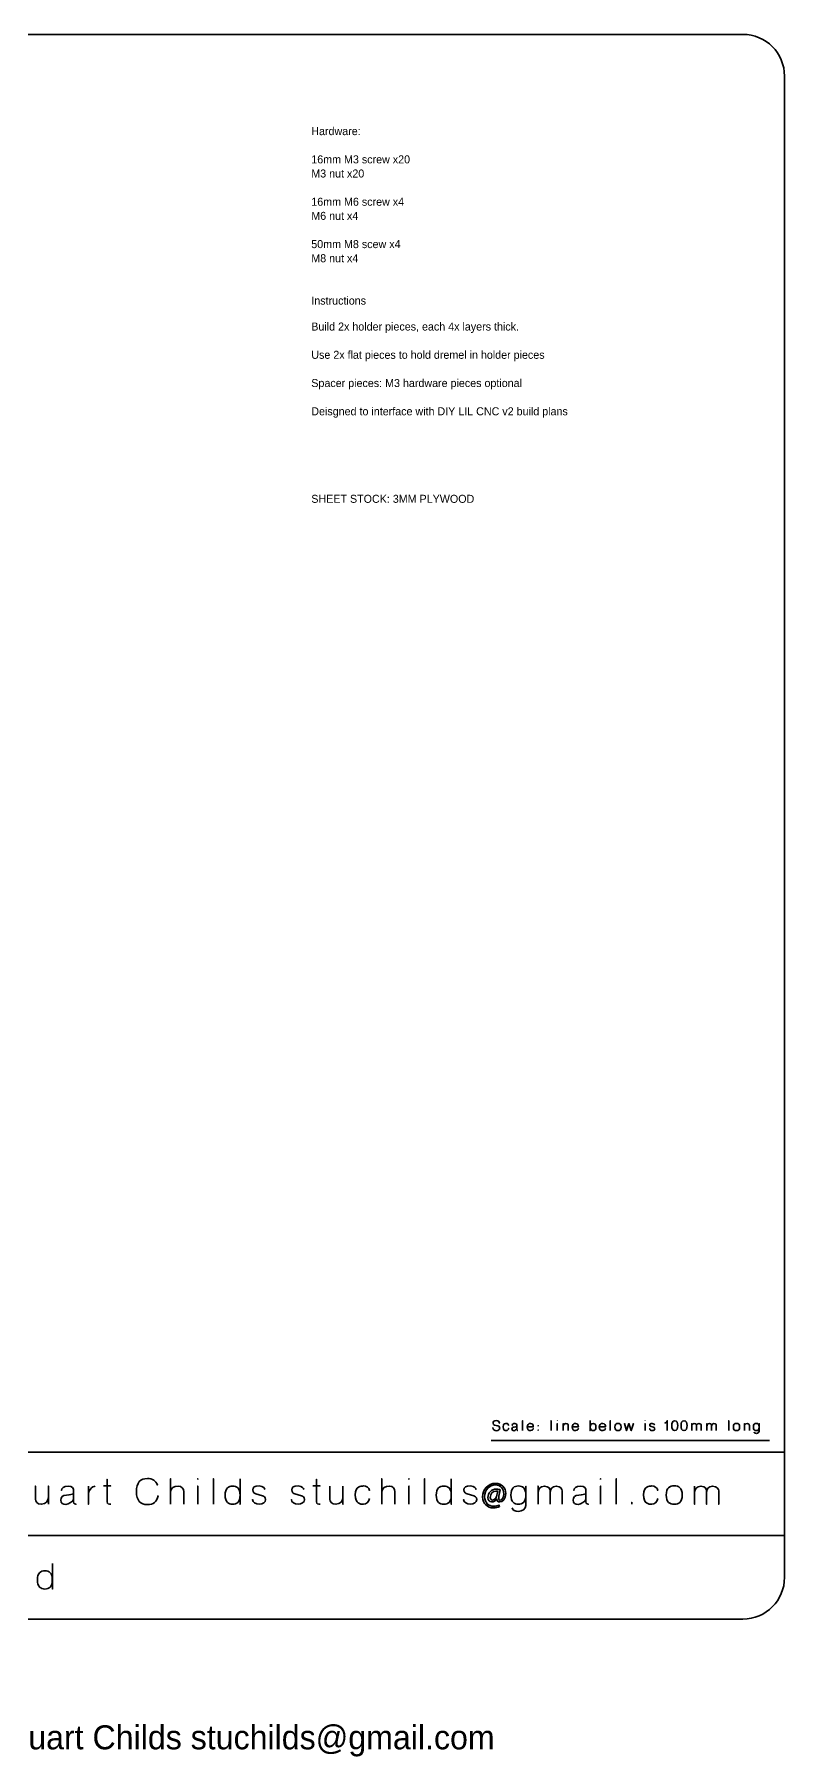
# Model space of a CAD drawing. Header units: inches. Extents: x 15 to 785, y -665 to -15.
# Drawn here: x 515 to 785, y -634 to -15 of the extents above; entities that cross this region are included whole.
import ezdxf

# ---------------------------------------------------------------- set-up
doc = ezdxf.new("R2010")
doc.units = ezdxf.units.IN
doc.header["$MEASUREMENT"] = 0
doc.layers.add('Layer 1', color=7, linetype='Continuous')

# ---------------------------------------------------------------- blocks, each defined once
blk = doc.blocks.new('block 2')
at = {"layer": 'Layer 1', "color": 179, "lineweight": 35, "true_color": 0x231f20}
blk.add_lwpolyline([(785, -555), (15, -555), (15, -525), (785, -525), (785, -555)], dxfattribs=at)
blk.add_open_spline([(785, -570), (785, -578.28), (778.28, -585), (770, -585), (770, -585), (30, -585), (30, -585), (21.72, -585), (15, -578.28), (15, -570), (15, -570), (15, -30), (15, -30), (15, -21.72), (21.72, -15), (30, -15), (30, -15), (770, -15), (770, -15), (778.28, -15), (785, -21.72), (785, -30), (785, -30), (785, -570), (785, -570)], degree=3, knots=[0, 0, 0, 0, 1, 1, 1, 2, 2, 2, 3, 3, 3, 4, 4, 4, 5, 5, 5, 6, 6, 6, 7, 7, 7, 8, 8, 8, 8], dxfattribs=at)
blk = doc.blocks.new('block 3')
at = {"layer": 'Layer 1', "color": 30, "lineweight": 35, "true_color": 0xf58726}
for points, knots in [([(680.11, -516.13), (680.11, -516.92), (680.71, -517.24), (681.42, -517.24), (682.13, -517.24), (682.58, -516.79), (682.6, -516.35), (682.61, -515.92), (682.39, -515.57), (681.95, -515.48), (681.95, -515.48), (680.74, -515.21), (680.74, -515.21), (680.4, -515.14), (680.2, -514.94), (680.2, -514.48), (680.2, -514.01), (680.59, -513.61), (681.3, -513.61), (682.01, -513.61), (682.53, -513.95), (682.51, -514.54), (682.53, -513.95), (682.01, -513.61), (681.3, -513.61), (680.59, -513.61), (680.2, -514.01), (680.2, -514.48), (680.2, -514.94), (680.39, -515.14), (680.74, -515.21), (680.74, -515.21), (681.95, -515.48), (681.95, -515.48), (682.4, -515.57), (682.61, -515.92), (682.6, -516.35), (682.58, -516.79), (682.13, -517.24), (681.42, -517.24), (680.71, -517.24), (680.11, -516.92), (680.11, -516.13)], [0, 0, 0, 0, 1, 1, 1, 2, 2, 2, 3, 3, 3, 4, 4, 4, 5, 5, 5, 6, 6, 6, 7, 7, 7, 8, 8, 8, 9, 9, 9, 10, 10, 10, 11, 11, 11, 12, 12, 12, 13, 13, 13, 14, 14, 14, 14]), ([(690.82, -517.21), (690.82, -517.21), (690.82, -513.65), (690.82, -513.65), (690.82, -513.65), (690.82, -517.21), (690.82, -517.21)], [0, 0, 0, 0, 1, 1, 1, 2, 2, 2, 2]), ([(701.08, -517.21), (701.08, -517.21), (701.08, -513.65), (701.08, -513.65), (701.08, -513.65), (701.08, -517.21), (701.08, -517.21)], [0, 0, 0, 0, 1, 1, 1, 2, 2, 2, 2]), ([(703.26, -513.73), (703.26, -513.73), (703.26, -513.64), (703.26, -513.64), (703.26, -513.64), (703.26, -513.73), (703.26, -513.73)], [0, 0, 0, 0, 1, 1, 1, 2, 2, 2, 2]), ([(715.12, -513.63), (715.12, -513.63), (715.12, -517.21), (715.12, -517.21), (715.12, -517.21), (715.12, -513.63), (715.12, -513.63)], [0, 0, 0, 0, 1, 1, 1, 2, 2, 2, 2]), ([(722.37, -517.21), (722.37, -517.21), (722.37, -513.65), (722.37, -513.65), (722.37, -513.65), (722.37, -517.21), (722.37, -517.21)], [0, 0, 0, 0, 1, 1, 1, 2, 2, 2, 2]), ([(734.88, -513.73), (734.88, -513.73), (734.88, -513.64), (734.88, -513.64), (734.88, -513.64), (734.88, -513.73), (734.88, -513.73)], [0, 0, 0, 0, 1, 1, 1, 2, 2, 2, 2]), ([(742.81, -517.21), (742.81, -517.21), (742.81, -513.65), (742.81, -513.65), (742.81, -514.26), (742.22, -514.4), (741.97, -514.42), (742.22, -514.4), (742.81, -514.26), (742.81, -513.65), (742.81, -513.65), (742.81, -517.21), (742.81, -517.21)], [0, 0, 0, 0, 1, 1, 1, 2, 2, 2, 3, 3, 3, 4, 4, 4, 4]), ([(744.47, -515.43), (744.47, -514.45), (744.68, -513.65), (745.55, -513.65), (746.42, -513.65), (746.62, -514.45), (746.62, -515.43), (746.62, -516.42), (746.42, -517.21), (745.55, -517.21), (744.68, -517.21), (744.47, -516.42), (744.47, -515.43)], [0, 0, 0, 0, 1, 1, 1, 2, 2, 2, 3, 3, 3, 4, 4, 4, 4]), ([(744.47, -515.43), (744.47, -514.45), (744.68, -513.65), (745.55, -513.65), (746.42, -513.65), (746.62, -514.45), (746.62, -515.43), (746.62, -516.42), (746.42, -517.21), (745.55, -517.21), (744.68, -517.21), (744.47, -516.42), (744.47, -515.43)], [0, 0, 0, 0, 1, 1, 1, 2, 2, 2, 3, 3, 3, 4, 4, 4, 4]), ([(747.79, -515.43), (747.79, -514.45), (748, -513.65), (748.87, -513.65), (749.74, -513.65), (749.95, -514.45), (749.95, -515.43), (749.95, -516.42), (749.74, -517.21), (748.87, -517.21), (748, -517.21), (747.79, -516.42), (747.79, -515.43)], [0, 0, 0, 0, 1, 1, 1, 2, 2, 2, 3, 3, 3, 4, 4, 4, 4]), ([(747.79, -515.43), (747.79, -514.45), (748, -513.65), (748.87, -513.65), (749.74, -513.65), (749.95, -514.45), (749.95, -515.43), (749.95, -516.42), (749.74, -517.21), (748.87, -517.21), (748, -517.21), (747.79, -516.42), (747.79, -515.43)], [0, 0, 0, 0, 1, 1, 1, 2, 2, 2, 3, 3, 3, 4, 4, 4, 4]), ([(764.97, -517.21), (764.97, -517.21), (764.97, -513.65), (764.97, -513.65), (764.97, -513.65), (764.97, -517.21), (764.97, -517.21)], [0, 0, 0, 0, 1, 1, 1, 2, 2, 2, 2]), ([(684.93, -517.21), (684.51, -517.21), (683.8, -517.14), (683.8, -515.9), (683.8, -514.67), (684.6, -514.65), (684.95, -514.65), (685.3, -514.65), (685.76, -514.92), (685.79, -515.27), (685.76, -514.92), (685.3, -514.65), (684.95, -514.65), (684.6, -514.65), (683.8, -514.67), (683.8, -515.9), (683.8, -517.14), (684.51, -517.21), (684.93, -517.21), (685.35, -517.21), (685.79, -516.82), (685.81, -516.41), (685.79, -516.82), (685.35, -517.21), (684.93, -517.21)], [0, 0, 0, 0, 1, 1, 1, 2, 2, 2, 3, 3, 3, 4, 4, 4, 5, 5, 5, 6, 6, 6, 7, 7, 7, 8, 8, 8, 8]), ([(688.77, -516.56), (688.62, -516.78), (688.11, -517.26), (687.7, -517.24), (687.29, -517.23), (686.97, -517.1), (686.97, -516.64), (686.97, -516.18), (687.24, -515.99), (687.77, -515.94), (688.29, -515.89), (688.52, -515.81), (688.77, -515.74), (688.52, -515.81), (688.29, -515.89), (687.77, -515.94), (687.24, -515.99), (686.97, -516.18), (686.97, -516.64), (686.97, -517.1), (687.29, -517.23), (687.7, -517.24), (688.11, -517.26), (688.62, -516.78), (688.77, -516.56)], [0, 0, 0, 0, 1, 1, 1, 2, 2, 2, 3, 3, 3, 4, 4, 4, 5, 5, 5, 6, 6, 6, 7, 7, 7, 8, 8, 8, 8]), ([(689.12, -517.21), (689.12, -517.21), (688.77, -517.19), (688.77, -516.89), (688.77, -516.89), (688.77, -515.26), (688.77, -515.26), (688.77, -515.06), (688.66, -514.66), (687.99, -514.66), (687.33, -514.66), (687.08, -514.96), (687.08, -515.27), (687.08, -514.96), (687.33, -514.66), (687.99, -514.66), (688.66, -514.66), (688.77, -515.06), (688.77, -515.26), (688.77, -515.26), (688.77, -516.89), (688.77, -516.89), (688.77, -517.19), (689.12, -517.21), (689.12, -517.21)], [0, 0, 0, 0, 1, 1, 1, 2, 2, 2, 3, 3, 3, 4, 4, 4, 5, 5, 5, 6, 6, 6, 7, 7, 7, 8, 8, 8, 8]), ([(692.47, -515.86), (692.47, -515.86), (694.68, -515.86), (694.68, -515.86), (694.68, -515.31), (694.46, -514.61), (693.67, -514.61), (692.89, -514.61), (692.46, -515.14), (692.46, -515.96), (692.46, -516.78), (693.02, -517.21), (693.67, -517.19), (694.34, -517.17), (694.62, -516.66), (694.66, -516.47), (694.62, -516.66), (694.34, -517.17), (693.67, -517.19), (693.02, -517.21), (692.46, -516.78), (692.46, -515.96), (692.46, -515.14), (692.89, -514.61), (693.67, -514.61), (694.46, -514.61), (694.68, -515.31), (694.68, -515.86), (694.68, -515.86), (692.47, -515.86), (692.47, -515.86)], [0, 0, 0, 0, 1, 1, 1, 2, 2, 2, 3, 3, 3, 4, 4, 4, 5, 5, 5, 6, 6, 6, 7, 7, 7, 8, 8, 8, 9, 9, 9, 10, 10, 10, 10]), ([(696.43, -515.65), (696.43, -515.65), (696.43, -515.38), (696.43, -515.38), (696.43, -515.38), (696.43, -515.65), (696.43, -515.65)], [0, 0, 0, 0, 1, 1, 1, 2, 2, 2, 2]), ([(696.43, -517.21), (696.43, -517.21), (696.43, -516.94), (696.43, -516.94), (696.43, -516.94), (696.43, -517.21), (696.43, -517.21)], [0, 0, 0, 0, 1, 1, 1, 2, 2, 2, 2]), ([(703.26, -517.21), (703.26, -517.21), (703.26, -514.67), (703.26, -514.67), (703.26, -514.67), (703.26, -517.22), (703.26, -517.21)], [0, 0, 0, 0, 1, 1, 1, 2, 2, 2, 2]), ([(707.26, -517.21), (707.26, -517.21), (707.26, -515.56), (707.26, -515.33), (707.26, -515.11), (707.03, -514.68), (706.4, -514.68), (705.77, -514.67), (705.44, -515.16), (705.44, -515.62), (705.44, -515.16), (705.77, -514.67), (706.4, -514.68), (707.03, -514.68), (707.26, -515.11), (707.26, -515.33), (707.26, -515.56), (707.26, -517.21), (707.26, -517.21)], [0, 0, 0, 0, 1, 1, 1, 2, 2, 2, 3, 3, 3, 4, 4, 4, 5, 5, 5, 6, 6, 6, 6]), ([(705.44, -517.21), (705.44, -517.21), (705.44, -514.68), (705.44, -514.68), (705.44, -514.68), (705.44, -517.21), (705.44, -517.21)], [0, 0, 0, 0, 1, 1, 1, 2, 2, 2, 2]), ([(708.69, -515.86), (708.69, -515.86), (710.9, -515.86), (710.9, -515.86), (710.9, -515.31), (710.68, -514.61), (709.89, -514.61), (709.11, -514.61), (708.68, -515.14), (708.68, -515.96), (708.68, -516.78), (709.24, -517.21), (709.89, -517.19), (710.56, -517.17), (710.84, -516.66), (710.88, -516.47), (710.84, -516.66), (710.56, -517.17), (709.89, -517.19), (709.24, -517.21), (708.68, -516.78), (708.68, -515.96), (708.68, -515.14), (709.11, -514.61), (709.89, -514.61), (710.68, -514.61), (710.9, -515.31), (710.9, -515.86), (710.9, -515.86), (708.69, -515.86), (708.69, -515.86)], [0, 0, 0, 0, 1, 1, 1, 2, 2, 2, 3, 3, 3, 4, 4, 4, 5, 5, 5, 6, 6, 6, 7, 7, 7, 8, 8, 8, 9, 9, 9, 10, 10, 10, 10]), ([(716.17, -514.66), (716.74, -514.66), (717.21, -514.94), (717.21, -515.94), (717.21, -516.92), (716.74, -517.21), (716.17, -517.21), (715.59, -517.21), (715.12, -516.92), (715.12, -515.94), (715.12, -514.94), (715.59, -514.66), (716.17, -514.66)], [0, 0, 0, 0, 1, 1, 1, 2, 2, 2, 3, 3, 3, 4, 4, 4, 4]), ([(716.17, -514.66), (716.74, -514.66), (717.21, -514.94), (717.21, -515.94), (717.21, -516.92), (716.74, -517.21), (716.17, -517.21), (715.59, -517.21), (715.12, -516.92), (715.12, -515.94), (715.12, -514.94), (715.59, -514.66), (716.17, -514.66)], [0, 0, 0, 0, 1, 1, 1, 2, 2, 2, 3, 3, 3, 4, 4, 4, 4]), ([(720.62, -515.86), (720.62, -515.31), (720.4, -514.61), (719.62, -514.61), (718.84, -514.61), (718.41, -515.14), (718.41, -515.96), (718.41, -516.78), (718.96, -517.21), (719.62, -517.19), (720.28, -517.17), (720.57, -516.66), (720.6, -516.47), (720.57, -516.66), (720.28, -517.17), (719.62, -517.19), (718.96, -517.21), (718.41, -516.78), (718.41, -515.96), (718.41, -515.14), (718.84, -514.61), (719.62, -514.61), (720.4, -514.61), (720.62, -515.31), (720.62, -515.86), (720.62, -515.86), (718.41, -515.86), (718.41, -515.86), (718.41, -515.86), (720.62, -515.86), (720.62, -515.86)], [0, 0, 0, 0, 1, 1, 1, 2, 2, 2, 3, 3, 3, 4, 4, 4, 5, 5, 5, 6, 6, 6, 7, 7, 7, 8, 8, 8, 9, 9, 9, 10, 10, 10, 10]), ([(724.02, -515.92), (724.02, -514.92), (724.53, -514.63), (725.14, -514.63), (725.76, -514.63), (726.26, -514.92), (726.26, -515.92), (726.26, -516.92), (725.76, -517.21), (725.14, -517.21), (724.53, -517.21), (724.02, -516.92), (724.02, -515.92)], [0, 0, 0, 0, 1, 1, 1, 2, 2, 2, 3, 3, 3, 4, 4, 4, 4]), ([(724.02, -515.92), (724.02, -514.92), (724.53, -514.63), (725.14, -514.63), (725.76, -514.63), (726.26, -514.92), (726.26, -515.92), (726.26, -516.92), (725.76, -517.21), (725.14, -517.21), (724.53, -517.21), (724.02, -516.92), (724.02, -515.92)], [0, 0, 0, 0, 1, 1, 1, 2, 2, 2, 3, 3, 3, 4, 4, 4, 4]), ([(728.17, -517.21), (728.17, -517.21), (729.04, -514.68), (729.04, -514.68), (729.04, -514.68), (729.92, -517.21), (729.92, -517.21), (729.92, -517.21), (730.65, -514.68), (730.65, -514.68), (730.65, -514.68), (729.92, -517.21), (729.92, -517.21), (729.92, -517.21), (729.04, -514.68), (729.04, -514.68), (729.04, -514.68), (728.17, -517.21), (728.17, -517.21), (728.17, -517.21), (727.44, -514.68), (727.44, -514.68), (727.44, -514.68), (728.17, -517.21), (728.17, -517.21)], [0, 0, 0, 0, 1, 1, 1, 2, 2, 2, 3, 3, 3, 4, 4, 4, 5, 5, 5, 6, 6, 6, 7, 7, 7, 8, 8, 8, 8]), ([(734.88, -517.21), (734.88, -517.21), (734.88, -514.67), (734.88, -514.67), (734.88, -514.67), (734.88, -517.22), (734.88, -517.21)], [0, 0, 0, 0, 1, 1, 1, 2, 2, 2, 2]), ([(737.47, -514.64), (736.84, -514.62), (736.56, -514.82), (736.56, -515.2), (736.56, -515.59), (736.88, -515.7), (737, -515.74), (737, -515.74), (737.93, -516.02), (737.93, -516.02), (738.05, -516.04), (738.35, -516.18), (738.35, -516.54), (738.35, -516.91), (737.96, -517.21), (737.47, -517.21), (736.97, -517.21), (736.52, -516.95), (736.52, -516.56), (736.52, -516.95), (736.97, -517.21), (737.47, -517.21), (737.96, -517.21), (738.35, -516.91), (738.35, -516.54), (738.35, -516.18), (738.05, -516.04), (737.93, -516.02), (737.93, -516.02), (737, -515.74), (737, -515.74), (736.88, -515.7), (736.56, -515.59), (736.56, -515.2), (736.56, -514.82), (736.84, -514.62), (737.47, -514.64), (738.09, -514.66), (738.25, -515.01), (738.24, -515.13), (738.25, -515.01), (738.09, -514.66), (737.47, -514.64)], [0, 0, 0, 0, 1, 1, 1, 2, 2, 2, 3, 3, 3, 4, 4, 4, 5, 5, 5, 6, 6, 6, 7, 7, 7, 8, 8, 8, 9, 9, 9, 10, 10, 10, 11, 11, 11, 12, 12, 12, 13, 13, 13, 14, 14, 14, 14]), ([(753.34, -517.21), (753.34, -517.21), (753.34, -515.56), (753.34, -515.33), (753.34, -515.11), (753.19, -514.68), (752.56, -514.68), (751.93, -514.67), (751.65, -515.16), (751.65, -515.62), (751.65, -515.16), (751.93, -514.67), (752.56, -514.68), (753.19, -514.68), (753.34, -515.11), (753.34, -515.33), (753.34, -515.56), (753.34, -517.21), (753.34, -517.21)], [0, 0, 0, 0, 1, 1, 1, 2, 2, 2, 3, 3, 3, 4, 4, 4, 5, 5, 5, 6, 6, 6, 6]), ([(751.65, -517.21), (751.65, -517.21), (751.65, -514.68), (751.65, -514.68), (751.65, -514.68), (751.65, -517.21), (751.65, -517.21)], [0, 0, 0, 0, 1, 1, 1, 2, 2, 2, 2]), ([(755.04, -517.21), (755.04, -517.21), (755.04, -515.56), (755.04, -515.33), (755.04, -515.11), (754.82, -514.68), (754.19, -514.68), (753.56, -514.67), (753.34, -515.16), (753.34, -515.62), (753.34, -515.16), (753.56, -514.67), (754.19, -514.68), (754.82, -514.68), (755.04, -515.11), (755.04, -515.33), (755.04, -515.56), (755.04, -517.21), (755.04, -517.21)], [0, 0, 0, 0, 1, 1, 1, 2, 2, 2, 3, 3, 3, 4, 4, 4, 5, 5, 5, 6, 6, 6, 6]), ([(758.76, -517.21), (758.76, -517.21), (758.76, -515.56), (758.76, -515.33), (758.76, -515.11), (758.61, -514.68), (757.98, -514.68), (757.36, -514.67), (757.07, -515.16), (757.07, -515.62), (757.07, -515.16), (757.36, -514.67), (757.98, -514.68), (758.61, -514.68), (758.76, -515.11), (758.76, -515.33), (758.76, -515.56), (758.76, -517.21), (758.76, -517.21)], [0, 0, 0, 0, 1, 1, 1, 2, 2, 2, 3, 3, 3, 4, 4, 4, 5, 5, 5, 6, 6, 6, 6]), ([(757.07, -517.21), (757.07, -517.21), (757.07, -514.68), (757.07, -514.68), (757.07, -514.68), (757.07, -517.21), (757.07, -517.21)], [0, 0, 0, 0, 1, 1, 1, 2, 2, 2, 2]), ([(760.46, -517.21), (760.46, -517.21), (760.46, -515.56), (760.46, -515.33), (760.46, -515.11), (760.24, -514.68), (759.61, -514.68), (758.99, -514.67), (758.76, -515.16), (758.76, -515.62), (758.76, -515.16), (758.99, -514.67), (759.61, -514.68), (760.24, -514.68), (760.46, -515.11), (760.46, -515.33), (760.46, -515.56), (760.46, -517.21), (760.46, -517.21)], [0, 0, 0, 0, 1, 1, 1, 2, 2, 2, 3, 3, 3, 4, 4, 4, 5, 5, 5, 6, 6, 6, 6]), ([(766.61, -515.92), (766.61, -514.92), (767.12, -514.63), (767.73, -514.63), (768.35, -514.63), (768.85, -514.92), (768.85, -515.92), (768.85, -516.92), (768.35, -517.21), (767.73, -517.21), (767.12, -517.21), (766.61, -516.92), (766.61, -515.92)], [0, 0, 0, 0, 1, 1, 1, 2, 2, 2, 3, 3, 3, 4, 4, 4, 4]), ([(766.61, -515.92), (766.61, -514.92), (767.12, -514.63), (767.73, -514.63), (768.35, -514.63), (768.85, -514.92), (768.85, -515.92), (768.85, -516.92), (768.35, -517.21), (767.73, -517.21), (767.12, -517.21), (766.61, -516.92), (766.61, -515.92)], [0, 0, 0, 0, 1, 1, 1, 2, 2, 2, 3, 3, 3, 4, 4, 4, 4]), ([(772.38, -517.21), (772.38, -517.21), (772.38, -515.56), (772.38, -515.33), (772.38, -515.11), (772.15, -514.68), (771.52, -514.68), (770.89, -514.67), (770.56, -515.16), (770.56, -515.62), (770.56, -515.16), (770.89, -514.67), (771.52, -514.68), (772.15, -514.68), (772.38, -515.11), (772.38, -515.33), (772.38, -515.56), (772.38, -517.21), (772.38, -517.21)], [0, 0, 0, 0, 1, 1, 1, 2, 2, 2, 3, 3, 3, 4, 4, 4, 5, 5, 5, 6, 6, 6, 6]), ([(770.56, -517.21), (770.56, -517.21), (770.56, -514.68), (770.56, -514.68), (770.56, -514.68), (770.56, -517.21), (770.56, -517.21)], [0, 0, 0, 0, 1, 1, 1, 2, 2, 2, 2]), ([(774.85, -514.65), (775.42, -514.65), (775.9, -514.94), (775.9, -515.93), (775.9, -516.91), (775.42, -517.2), (774.85, -517.2), (774.28, -517.2), (773.81, -516.91), (773.81, -515.93), (773.81, -514.94), (774.28, -514.65), (774.85, -514.65)], [0, 0, 0, 0, 1, 1, 1, 2, 2, 2, 3, 3, 3, 4, 4, 4, 4]), ([(774.85, -514.65), (775.42, -514.65), (775.9, -514.94), (775.9, -515.93), (775.9, -516.91), (775.42, -517.2), (774.85, -517.2), (774.28, -517.2), (773.81, -516.91), (773.81, -515.93), (773.81, -514.94), (774.28, -514.65), (774.85, -514.65)], [0, 0, 0, 0, 1, 1, 1, 2, 2, 2, 3, 3, 3, 4, 4, 4, 4]), ([(773.95, -517.73), (774.01, -518.02), (774.37, -518.19), (774.86, -518.21), (775.37, -518.22), (775.9, -517.85), (775.9, -517.39), (775.9, -516.93), (775.9, -514.69), (775.9, -514.69), (775.9, -514.69), (775.9, -516.93), (775.9, -517.39), (775.9, -517.85), (775.37, -518.22), (774.86, -518.21), (774.37, -518.19), (774.01, -518.02), (773.95, -517.73)], [0, 0, 0, 0, 1, 1, 1, 2, 2, 2, 3, 3, 3, 4, 4, 4, 5, 5, 5, 6, 6, 6, 6])]:
    blk.add_open_spline(points, degree=3, knots=knots, dxfattribs=at)
blk = doc.blocks.new('block 51')
at = {"layer": 'Layer 1', "color": 30, "lineweight": 35, "true_color": 0xf58726}
for points, knots in [([(515.66, -542), (515.66, -542.59), (516.24, -543.68), (517.85, -543.69), (519.48, -543.71), (520.34, -542.45), (520.34, -541.28), (520.34, -542.45), (519.48, -543.71), (517.85, -543.69), (516.24, -543.68), (515.66, -542.59), (515.66, -542), (515.66, -541.42), (515.66, -537.17), (515.66, -537.17), (515.66, -537.17), (515.66, -541.42), (515.66, -542)], [0, 0, 0, 0, 1, 1, 1, 2, 2, 2, 3, 3, 3, 4, 4, 4, 5, 5, 5, 6, 6, 6, 6]), ([(520.34, -543.69), (520.34, -543.69), (520.34, -537.17), (520.34, -537.17), (520.34, -537.17), (520.34, -543.69), (520.34, -543.69)], [0, 0, 0, 0, 1, 1, 1, 2, 2, 2, 2]), ([(529.4, -542.88), (529.4, -542.88), (529.4, -538.7), (529.4, -538.7), (529.4, -538.17), (529.13, -537.15), (527.42, -537.15), (525.7, -537.15), (525.07, -537.93), (525.07, -538.73), (525.07, -537.93), (525.7, -537.15), (527.42, -537.15), (529.13, -537.15), (529.4, -538.17), (529.4, -538.7), (529.4, -538.7), (529.4, -542.88), (529.4, -542.88), (529.4, -543.64), (530.3, -543.71), (530.3, -543.71), (530.3, -543.71), (529.4, -543.64), (529.4, -542.88)], [0, 0, 0, 0, 1, 1, 1, 2, 2, 2, 3, 3, 3, 4, 4, 4, 5, 5, 5, 6, 6, 6, 7, 7, 7, 8, 8, 8, 8]), ([(537.21, -537.19), (536.03, -537.18), (534.68, -538.92), (534.72, -540.38), (534.68, -538.92), (536.03, -537.18), (537.21, -537.19)], [0, 0, 0, 0, 1, 1, 1, 2, 2, 2, 2]), ([(534.72, -537.19), (534.72, -537.19), (534.72, -543.71), (534.72, -543.71), (534.72, -543.71), (534.72, -537.19), (534.72, -537.19)], [0, 0, 0, 0, 1, 1, 1, 2, 2, 2, 2]), ([(540.13, -537.13), (540.13, -537.13), (542.78, -537.13), (542.78, -537.13), (542.78, -537.13), (540.13, -537.13), (540.13, -537.13)], [0, 0, 0, 0, 1, 1, 1, 2, 2, 2, 2]), ([(542.76, -543.64), (542.14, -543.68), (541.46, -543.71), (541.46, -542.85), (541.46, -541.99), (541.46, -534.73), (541.46, -534.73), (541.46, -534.73), (541.46, -541.99), (541.46, -542.85), (541.46, -543.71), (542.14, -543.68), (542.76, -543.64)], [0, 0, 0, 0, 1, 1, 1, 2, 2, 2, 3, 3, 3, 4, 4, 4, 4]), ([(555.95, -543.81), (553.43, -543.81), (551.99, -542.37), (551.99, -539.12), (551.99, -535.88), (553.43, -534.44), (555.95, -534.44), (557.76, -534.44), (559, -535.18), (559.56, -536.81), (559, -535.18), (557.76, -534.44), (555.95, -534.44), (553.43, -534.44), (551.99, -535.88), (551.99, -539.12), (551.99, -542.37), (553.43, -543.81), (555.95, -543.81), (558.04, -543.81), (559.36, -542.82), (559.76, -540.63), (559.36, -542.82), (558.04, -543.81), (555.95, -543.81)], [0, 0, 0, 0, 1, 1, 1, 2, 2, 2, 3, 3, 3, 4, 4, 4, 5, 5, 5, 6, 6, 6, 7, 7, 7, 8, 8, 8, 8]), ([(564.26, -543.71), (564.26, -543.71), (564.26, -534.55), (564.26, -534.55), (564.26, -534.55), (564.26, -543.71), (564.26, -543.71)], [0, 0, 0, 0, 1, 1, 1, 2, 2, 2, 2]), ([(569.01, -543.71), (569.01, -543.71), (569.01, -540.4), (569.01, -539.25), (569.01, -538.09), (568.31, -537.22), (566.95, -537.19), (565.57, -537.17), (564.26, -538), (564.26, -539.11), (564.26, -538), (565.57, -537.17), (566.95, -537.19), (568.31, -537.22), (569.01, -538.09), (569.01, -539.25), (569.01, -540.4), (569.01, -543.71), (569.01, -543.71)], [0, 0, 0, 0, 1, 1, 1, 2, 2, 2, 3, 3, 3, 4, 4, 4, 5, 5, 5, 6, 6, 6, 6]), ([(574.06, -534.77), (574.06, -534.77), (574.06, -534.54), (574.06, -534.54), (574.06, -534.54), (574.06, -534.77), (574.06, -534.77)], [0, 0, 0, 0, 1, 1, 1, 2, 2, 2, 2]), ([(574.06, -543.69), (574.06, -543.69), (574.06, -537.18), (574.06, -537.18), (574.06, -537.18), (574.06, -543.72), (574.06, -543.69)], [0, 0, 0, 0, 1, 1, 1, 2, 2, 2, 2]), ([(579.66, -543.71), (579.66, -543.71), (579.66, -534.55), (579.66, -534.55), (579.66, -534.55), (579.66, -543.71), (579.66, -543.71)], [0, 0, 0, 0, 1, 1, 1, 2, 2, 2, 2]), ([(586.57, -537.15), (588.05, -537.15), (589.26, -537.89), (589.26, -540.43), (589.26, -542.97), (588.05, -543.71), (586.57, -543.71), (585.1, -543.71), (583.89, -542.97), (583.89, -540.43), (583.89, -537.89), (585.1, -537.15), (586.57, -537.15)], [0, 0, 0, 0, 1, 1, 1, 2, 2, 2, 3, 3, 3, 4, 4, 4, 4]), ([(586.57, -537.15), (588.05, -537.15), (589.26, -537.89), (589.26, -540.43), (589.26, -542.97), (588.05, -543.71), (586.57, -543.71), (585.1, -543.71), (583.89, -542.97), (583.89, -540.43), (583.89, -537.89), (585.1, -537.15), (586.57, -537.15)], [0, 0, 0, 0, 1, 1, 1, 2, 2, 2, 3, 3, 3, 4, 4, 4, 4]), ([(589.28, -534.52), (589.28, -534.52), (589.28, -543.71), (589.28, -543.71), (589.28, -543.71), (589.28, -534.52), (589.28, -534.52)], [0, 0, 0, 0, 1, 1, 1, 2, 2, 2, 2]), ([(598.13, -538.36), (598.16, -538.04), (597.74, -537.15), (596.14, -537.09), (594.54, -537.05), (593.8, -537.56), (593.8, -538.54), (593.8, -539.53), (594.63, -539.83), (594.93, -539.92), (594.93, -539.92), (597.33, -540.63), (597.33, -540.63), (597.65, -540.71), (598.41, -541.05), (598.41, -541.99), (598.41, -542.93), (597.41, -543.71), (596.14, -543.71), (594.87, -543.71), (593.71, -543.03), (593.71, -542.04), (593.71, -543.03), (594.87, -543.71), (596.14, -543.71), (597.41, -543.71), (598.41, -542.93), (598.41, -541.99), (598.41, -541.05), (597.65, -540.71), (597.33, -540.63), (597.33, -540.63), (594.93, -539.92), (594.93, -539.92), (594.63, -539.83), (593.8, -539.53), (593.8, -538.54), (593.8, -537.56), (594.54, -537.05), (596.14, -537.09), (597.74, -537.15), (598.16, -538.04), (598.13, -538.36)], [0, 0, 0, 0, 1, 1, 1, 2, 2, 2, 3, 3, 3, 4, 4, 4, 5, 5, 5, 6, 6, 6, 7, 7, 7, 8, 8, 8, 9, 9, 9, 10, 10, 10, 11, 11, 11, 12, 12, 12, 13, 13, 13, 14, 14, 14, 14]), ([(612.14, -538.36), (612.16, -538.04), (611.74, -537.15), (610.15, -537.09), (608.55, -537.05), (607.81, -537.56), (607.81, -538.54), (607.81, -539.53), (608.63, -539.83), (608.94, -539.92), (608.94, -539.92), (611.34, -540.63), (611.34, -540.63), (611.66, -540.71), (612.42, -541.05), (612.42, -541.99), (612.42, -542.93), (611.41, -543.71), (610.15, -543.71), (608.88, -543.71), (607.72, -543.03), (607.72, -542.04), (607.72, -543.03), (608.88, -543.71), (610.15, -543.71), (611.41, -543.71), (612.42, -542.93), (612.42, -541.99), (612.42, -541.05), (611.66, -540.71), (611.34, -540.63), (611.34, -540.63), (608.94, -539.92), (608.94, -539.92), (608.63, -539.83), (607.81, -539.53), (607.81, -538.54), (607.81, -537.56), (608.55, -537.05), (610.15, -537.09), (611.74, -537.15), (612.16, -538.04), (612.14, -538.36)], [0, 0, 0, 0, 1, 1, 1, 2, 2, 2, 3, 3, 3, 4, 4, 4, 5, 5, 5, 6, 6, 6, 7, 7, 7, 8, 8, 8, 9, 9, 9, 10, 10, 10, 11, 11, 11, 12, 12, 12, 13, 13, 13, 14, 14, 14, 14]), ([(615.38, -537.13), (615.38, -537.13), (618.03, -537.13), (618.03, -537.13), (618.03, -537.13), (615.38, -537.13), (615.38, -537.13)], [0, 0, 0, 0, 1, 1, 1, 2, 2, 2, 2]), ([(618.01, -543.64), (617.38, -543.68), (616.71, -543.71), (616.71, -542.85), (616.71, -541.99), (616.71, -534.73), (616.71, -534.73), (616.71, -534.73), (616.71, -541.99), (616.71, -542.85), (616.71, -543.71), (617.38, -543.68), (618.01, -543.64)], [0, 0, 0, 0, 1, 1, 1, 2, 2, 2, 3, 3, 3, 4, 4, 4, 4]), ([(621.54, -537.17), (621.54, -537.17), (621.54, -541.42), (621.54, -542), (621.54, -542.59), (622.12, -543.68), (623.73, -543.69), (625.36, -543.71), (626.22, -542.45), (626.22, -541.28), (626.22, -542.45), (625.36, -543.71), (623.73, -543.69), (622.12, -543.68), (621.54, -542.59), (621.54, -542), (621.54, -541.42), (621.54, -537.17), (621.54, -537.17)], [0, 0, 0, 0, 1, 1, 1, 2, 2, 2, 3, 3, 3, 4, 4, 4, 5, 5, 5, 6, 6, 6, 6]), ([(626.22, -537.17), (626.22, -537.17), (626.22, -543.69), (626.22, -543.69), (626.22, -543.69), (626.22, -537.17), (626.22, -537.17)], [0, 0, 0, 0, 1, 1, 1, 2, 2, 2, 2]), ([(635.82, -541.64), (635.79, -542.7), (634.64, -543.71), (633.56, -543.71), (632.5, -543.71), (630.66, -543.53), (630.66, -540.34), (630.66, -537.17), (632.71, -537.13), (633.61, -537.13), (634.52, -537.13), (635.71, -537.83), (635.79, -538.71), (635.71, -537.83), (634.52, -537.13), (633.61, -537.13), (632.71, -537.13), (630.66, -537.17), (630.66, -540.34), (630.66, -543.53), (632.5, -543.71), (633.56, -543.71), (634.64, -543.71), (635.79, -542.7), (635.82, -541.64)], [0, 0, 0, 0, 1, 1, 1, 2, 2, 2, 3, 3, 3, 4, 4, 4, 5, 5, 5, 6, 6, 6, 7, 7, 7, 8, 8, 8, 8]), ([(640.18, -543.71), (640.18, -543.71), (640.18, -534.55), (640.18, -534.55), (640.18, -534.55), (640.18, -543.71), (640.18, -543.71)], [0, 0, 0, 0, 1, 1, 1, 2, 2, 2, 2]), ([(644.93, -543.71), (644.93, -543.71), (644.93, -540.4), (644.93, -539.25), (644.93, -538.09), (644.23, -537.22), (642.87, -537.19), (641.49, -537.17), (640.18, -538), (640.18, -539.11), (640.18, -538), (641.49, -537.17), (642.87, -537.19), (644.23, -537.22), (644.93, -538.09), (644.93, -539.25), (644.93, -540.4), (644.93, -543.71), (644.93, -543.71)], [0, 0, 0, 0, 1, 1, 1, 2, 2, 2, 3, 3, 3, 4, 4, 4, 5, 5, 5, 6, 6, 6, 6]), ([(649.98, -534.77), (649.98, -534.77), (649.98, -534.54), (649.98, -534.54), (649.98, -534.54), (649.98, -534.77), (649.98, -534.77)], [0, 0, 0, 0, 1, 1, 1, 2, 2, 2, 2]), ([(649.98, -543.69), (649.98, -543.69), (649.98, -537.18), (649.98, -537.18), (649.98, -537.18), (649.98, -543.72), (649.98, -543.69)], [0, 0, 0, 0, 1, 1, 1, 2, 2, 2, 2]), ([(655.59, -543.71), (655.59, -543.71), (655.59, -534.55), (655.59, -534.55), (655.59, -534.55), (655.59, -543.71), (655.59, -543.71)], [0, 0, 0, 0, 1, 1, 1, 2, 2, 2, 2]), ([(662.49, -537.15), (663.97, -537.15), (665.19, -537.89), (665.19, -540.43), (665.19, -542.97), (663.97, -543.71), (662.49, -543.71), (661.02, -543.71), (659.81, -542.97), (659.81, -540.43), (659.81, -537.89), (661.02, -537.15), (662.49, -537.15)], [0, 0, 0, 0, 1, 1, 1, 2, 2, 2, 3, 3, 3, 4, 4, 4, 4]), ([(662.49, -537.15), (663.97, -537.15), (665.19, -537.89), (665.19, -540.43), (665.19, -542.97), (663.97, -543.71), (662.49, -543.71), (661.02, -543.71), (659.81, -542.97), (659.81, -540.43), (659.81, -537.89), (661.02, -537.15), (662.49, -537.15)], [0, 0, 0, 0, 1, 1, 1, 2, 2, 2, 3, 3, 3, 4, 4, 4, 4]), ([(665.2, -534.52), (665.2, -534.52), (665.2, -543.71), (665.2, -543.71), (665.2, -543.71), (665.2, -534.52), (665.2, -534.52)], [0, 0, 0, 0, 1, 1, 1, 2, 2, 2, 2]), ([(672.06, -537.09), (670.46, -537.05), (669.72, -537.56), (669.72, -538.54), (669.72, -539.53), (670.55, -539.83), (670.85, -539.92), (670.85, -539.92), (673.25, -540.63), (673.25, -540.63), (673.57, -540.71), (674.33, -541.05), (674.33, -541.99), (674.33, -542.93), (673.33, -543.71), (672.06, -543.71), (670.79, -543.71), (669.63, -543.03), (669.63, -542.04), (669.63, -543.03), (670.79, -543.71), (672.06, -543.71), (673.33, -543.71), (674.33, -542.93), (674.33, -541.99), (674.33, -541.05), (673.57, -540.71), (673.25, -540.63), (673.25, -540.63), (670.85, -539.92), (670.85, -539.92), (670.55, -539.83), (669.72, -539.53), (669.72, -538.54), (669.72, -537.56), (670.46, -537.05), (672.06, -537.09), (673.66, -537.15), (674.08, -538.04), (674.05, -538.36), (674.08, -538.04), (673.66, -537.15), (672.06, -537.09)], [0, 0, 0, 0, 1, 1, 1, 2, 2, 2, 3, 3, 3, 4, 4, 4, 5, 5, 5, 6, 6, 6, 7, 7, 7, 8, 8, 8, 9, 9, 9, 10, 10, 10, 11, 11, 11, 12, 12, 12, 13, 13, 13, 14, 14, 14, 14]), ([(682.57, -544.53), (681.87, -544.9), (681.16, -545.04), (680.31, -545.04), (678.23, -545.04), (676.46, -543.51), (676.46, -541.06), (676.46, -538.45), (678.28, -536.18), (681.1, -536.18), (683.31, -536.18), (684.78, -537.74), (684.78, -539.86), (684.78, -541.76), (683.72, -542.88), (682.53, -542.88), (682.03, -542.88), (681.56, -542.55), (681.58, -541.76), (681.58, -541.76), (681.54, -541.76), (681.54, -541.76), (681.1, -542.51), (680.52, -542.88), (679.75, -542.88), (679.02, -542.88), (678.38, -542.28), (678.38, -541.28), (678.38, -539.71), (679.63, -538.27), (681.39, -538.27), (681.92, -538.27), (682.42, -538.38), (682.75, -538.54), (682.75, -538.54), (682.32, -540.84), (682.32, -540.84), (682.13, -541.8), (682.28, -542.24), (682.7, -542.26), (683.35, -542.28), (684.07, -541.41), (684.07, -539.95), (684.07, -538.09), (682.97, -536.76), (681, -536.76), (678.93, -536.76), (677.19, -538.41), (677.19, -540.99), (677.19, -543.11), (678.57, -544.43), (680.45, -544.43), (681.18, -544.43), (681.85, -544.28), (682.37, -543.98), (682.37, -543.98), (682.57, -544.53), (682.57, -544.53)], [0, 0, 0, 0, 1, 1, 1, 2, 2, 2, 3, 3, 3, 4, 4, 4, 5, 5, 5, 6, 6, 6, 7, 7, 7, 8, 8, 8, 9, 9, 9, 10, 10, 10, 11, 11, 11, 12, 12, 12, 13, 13, 13, 14, 14, 14, 15, 15, 15, 16, 16, 16, 17, 17, 17, 18, 18, 18, 19, 19, 19, 19]), ([(689.33, -537.13), (690.8, -537.13), (692.02, -537.86), (692.02, -540.4), (692.02, -542.94), (690.8, -543.68), (689.33, -543.68), (687.86, -543.68), (686.65, -542.94), (686.65, -540.4), (686.65, -537.86), (687.86, -537.13), (689.33, -537.13)], [0, 0, 0, 0, 1, 1, 1, 2, 2, 2, 3, 3, 3, 4, 4, 4, 4]), ([(689.33, -537.13), (690.8, -537.13), (692.02, -537.86), (692.02, -540.4), (692.02, -542.94), (690.8, -543.68), (689.33, -543.68), (687.86, -543.68), (686.65, -542.94), (686.65, -540.4), (686.65, -537.86), (687.86, -537.13), (689.33, -537.13)], [0, 0, 0, 0, 1, 1, 1, 2, 2, 2, 3, 3, 3, 4, 4, 4, 4]), ([(687.03, -545.03), (687.17, -545.79), (688.1, -546.22), (689.37, -546.27), (690.66, -546.31), (692.02, -545.36), (692.02, -544.18), (692.02, -542.98), (692.02, -537.23), (692.02, -537.23), (692.02, -537.23), (692.02, -542.98), (692.02, -544.18), (692.02, -545.36), (690.66, -546.31), (689.37, -546.27), (688.1, -546.22), (687.17, -545.79), (687.03, -545.03)], [0, 0, 0, 0, 1, 1, 1, 2, 2, 2, 3, 3, 3, 4, 4, 4, 5, 5, 5, 6, 6, 6, 6]), ([(700.72, -543.71), (700.72, -543.71), (700.72, -539.46), (700.72, -538.88), (700.72, -538.3), (700.34, -537.2), (698.73, -537.19), (697.11, -537.18), (696.39, -538.44), (696.39, -539.6), (696.39, -538.44), (697.11, -537.18), (698.73, -537.19), (700.34, -537.2), (700.72, -538.3), (700.72, -538.88), (700.72, -539.46), (700.72, -543.71), (700.72, -543.71)], [0, 0, 0, 0, 1, 1, 1, 2, 2, 2, 3, 3, 3, 4, 4, 4, 5, 5, 5, 6, 6, 6, 6]), ([(696.39, -543.71), (696.39, -543.71), (696.39, -537.19), (696.39, -537.19), (696.39, -537.19), (696.39, -543.71), (696.39, -543.71)], [0, 0, 0, 0, 1, 1, 1, 2, 2, 2, 2]), ([(705.09, -543.71), (705.09, -543.71), (705.09, -539.46), (705.09, -538.88), (705.09, -538.3), (704.53, -537.2), (702.92, -537.19), (701.3, -537.18), (700.72, -538.44), (700.72, -539.6), (700.72, -538.44), (701.3, -537.18), (702.92, -537.19), (704.53, -537.2), (705.09, -538.3), (705.09, -538.88), (705.09, -539.46), (705.09, -543.71), (705.09, -543.71)], [0, 0, 0, 0, 1, 1, 1, 2, 2, 2, 3, 3, 3, 4, 4, 4, 5, 5, 5, 6, 6, 6, 6]), ([(713.59, -542.88), (713.59, -542.88), (713.59, -538.7), (713.59, -538.7), (713.59, -538.17), (713.32, -537.15), (711.6, -537.15), (709.89, -537.15), (709.26, -537.93), (709.26, -538.73), (709.26, -537.93), (709.89, -537.15), (711.6, -537.15), (713.32, -537.15), (713.59, -538.17), (713.59, -538.7), (713.59, -538.7), (713.59, -542.88), (713.59, -542.88), (713.59, -543.64), (714.49, -543.71), (714.49, -543.71), (714.49, -543.71), (713.59, -543.64), (713.59, -542.88)], [0, 0, 0, 0, 1, 1, 1, 2, 2, 2, 3, 3, 3, 4, 4, 4, 5, 5, 5, 6, 6, 6, 7, 7, 7, 8, 8, 8, 8]), ([(718.88, -534.77), (718.88, -534.77), (718.88, -534.54), (718.88, -534.54), (718.88, -534.54), (718.88, -534.77), (718.88, -534.77)], [0, 0, 0, 0, 1, 1, 1, 2, 2, 2, 2]), ([(718.88, -543.69), (718.88, -543.69), (718.88, -537.18), (718.88, -537.18), (718.88, -537.18), (718.88, -543.72), (718.88, -543.69)], [0, 0, 0, 0, 1, 1, 1, 2, 2, 2, 2]), ([(724.48, -543.71), (724.48, -543.71), (724.48, -534.55), (724.48, -534.55), (724.48, -534.55), (724.48, -543.71), (724.48, -543.71)], [0, 0, 0, 0, 1, 1, 1, 2, 2, 2, 2]), ([(739.48, -541.64), (739.44, -542.7), (738.3, -543.71), (737.22, -543.71), (736.15, -543.71), (734.31, -543.53), (734.31, -540.34), (734.31, -537.17), (736.37, -537.13), (737.27, -537.13), (738.17, -537.13), (739.37, -537.83), (739.44, -538.71), (739.37, -537.83), (738.17, -537.13), (737.27, -537.13), (736.37, -537.13), (734.31, -537.17), (734.31, -540.34), (734.31, -543.53), (736.15, -543.71), (737.22, -543.71), (738.3, -543.71), (739.44, -542.7), (739.48, -541.64)], [0, 0, 0, 0, 1, 1, 1, 2, 2, 2, 3, 3, 3, 4, 4, 4, 5, 5, 5, 6, 6, 6, 7, 7, 7, 8, 8, 8, 8]), ([(742.47, -540.38), (742.47, -537.81), (743.77, -537.06), (745.35, -537.06), (746.94, -537.06), (748.23, -537.81), (748.23, -540.38), (748.23, -542.96), (746.94, -543.71), (745.35, -543.71), (743.77, -543.71), (742.47, -542.96), (742.47, -540.38)], [0, 0, 0, 0, 1, 1, 1, 2, 2, 2, 3, 3, 3, 4, 4, 4, 4]), ([(742.47, -540.38), (742.47, -537.81), (743.77, -537.06), (745.35, -537.06), (746.94, -537.06), (748.23, -537.81), (748.23, -540.38), (748.23, -542.96), (746.94, -543.71), (745.35, -543.71), (743.77, -543.71), (742.47, -542.96), (742.47, -540.38)], [0, 0, 0, 0, 1, 1, 1, 2, 2, 2, 3, 3, 3, 4, 4, 4, 4]), ([(756.96, -538.88), (756.96, -538.3), (756.57, -537.2), (754.96, -537.19), (753.35, -537.18), (752.63, -538.44), (752.63, -539.6), (752.63, -538.44), (753.35, -537.18), (754.96, -537.19), (756.57, -537.2), (756.96, -538.3), (756.96, -538.88), (756.96, -539.46), (756.96, -543.71), (756.96, -543.71), (756.96, -543.71), (756.96, -539.46), (756.96, -538.88)], [0, 0, 0, 0, 1, 1, 1, 2, 2, 2, 3, 3, 3, 4, 4, 4, 5, 5, 5, 6, 6, 6, 6]), ([(752.63, -537.19), (752.63, -537.19), (752.63, -543.71), (752.63, -543.71), (752.63, -543.71), (752.63, -537.19), (752.63, -537.19)], [0, 0, 0, 0, 1, 1, 1, 2, 2, 2, 2]), ([(761.32, -538.88), (761.32, -538.3), (760.76, -537.2), (759.15, -537.19), (757.54, -537.18), (756.96, -538.44), (756.96, -539.6), (756.96, -538.44), (757.54, -537.18), (759.15, -537.19), (760.76, -537.2), (761.32, -538.3), (761.32, -538.88), (761.32, -539.46), (761.32, -543.71), (761.32, -543.71), (761.32, -543.71), (761.32, -539.46), (761.32, -538.88)], [0, 0, 0, 0, 1, 1, 1, 2, 2, 2, 3, 3, 3, 4, 4, 4, 5, 5, 5, 6, 6, 6, 6]), ([(526.67, -543.78), (525.61, -543.74), (524.78, -543.41), (524.78, -542.24), (524.78, -541.06), (525.49, -540.57), (526.83, -540.44), (528.17, -540.31), (528.76, -540.11), (529.4, -539.93), (528.76, -540.11), (528.17, -540.31), (526.83, -540.44), (525.49, -540.57), (524.78, -541.06), (524.78, -542.24), (524.78, -543.41), (525.61, -543.74), (526.67, -543.78), (527.71, -543.82), (529.02, -542.59), (529.4, -542.04), (529.02, -542.59), (527.71, -543.82), (526.67, -543.78)], [0, 0, 0, 0, 1, 1, 1, 2, 2, 2, 3, 3, 3, 4, 4, 4, 5, 5, 5, 6, 6, 6, 7, 7, 7, 8, 8, 8, 8]), ([(681.87, -539.05), (681.75, -538.99), (681.53, -538.94), (681.24, -538.94), (680.12, -538.94), (679.22, -540), (679.22, -541.23), (679.22, -541.79), (679.5, -542.19), (680.06, -542.19), (680.79, -542.19), (681.47, -541.25), (681.61, -540.47), (681.61, -540.47), (681.87, -539.05), (681.87, -539.05)], [0, 0, 0, 0, 1, 1, 1, 2, 2, 2, 3, 3, 3, 4, 4, 4, 5, 5, 5, 5]), ([(710.86, -543.78), (709.8, -543.74), (708.96, -543.41), (708.96, -542.24), (708.96, -541.06), (709.67, -540.57), (711.02, -540.44), (712.35, -540.31), (712.95, -540.11), (713.59, -539.93), (712.95, -540.11), (712.35, -540.31), (711.02, -540.44), (709.67, -540.57), (708.96, -541.06), (708.96, -542.24), (708.96, -543.41), (709.8, -543.74), (710.86, -543.78), (711.9, -543.82), (713.2, -542.59), (713.59, -542.04), (713.2, -542.59), (711.9, -543.82), (710.86, -543.78)], [0, 0, 0, 0, 1, 1, 1, 2, 2, 2, 3, 3, 3, 4, 4, 4, 5, 5, 5, 6, 6, 6, 7, 7, 7, 8, 8, 8, 8]), ([(730.08, -543.71), (730.08, -543.71), (730.08, -543.01), (730.08, -543.01), (730.08, -543.01), (730.08, -543.71), (730.08, -543.71)], [0, 0, 0, 0, 1, 1, 1, 2, 2, 2, 2]), ([(519.07, -567.63), (520.54, -567.63), (521.76, -568.37), (521.76, -570.91), (521.76, -573.45), (520.54, -574.19), (519.07, -574.19), (517.6, -574.19), (516.39, -573.45), (516.39, -570.91), (516.39, -568.37), (517.6, -567.63), (519.07, -567.63)], [0, 0, 0, 0, 1, 1, 1, 2, 2, 2, 3, 3, 3, 4, 4, 4, 4]), ([(519.07, -567.63), (520.54, -567.63), (521.76, -568.37), (521.76, -570.91), (521.76, -573.45), (520.54, -574.19), (519.07, -574.19), (517.6, -574.19), (516.39, -573.45), (516.39, -570.91), (516.39, -568.37), (517.6, -567.63), (519.07, -567.63)], [0, 0, 0, 0, 1, 1, 1, 2, 2, 2, 3, 3, 3, 4, 4, 4, 4]), ([(521.77, -565), (521.77, -565), (521.77, -574.19), (521.77, -574.19), (521.77, -574.19), (521.77, -565), (521.77, -565)], [0, 0, 0, 0, 1, 1, 1, 2, 2, 2, 2])]:
    blk.add_open_spline(points, degree=3, knots=knots, dxfattribs=at)

msp = doc.modelspace()

# ---------------------------------------------------------------- linework, layer by layer
at = {"layer": 'Layer 1', "color": 30, "lineweight": 35, "true_color": 0xf58726}
msp.add_lwpolyline([(679.57, -520.74), (779.57, -520.74)], dxfattribs=at)

# ---------------------------------------------------------------- block references
at = {"layer": 'Layer 1'}
for name in ['block 2', 'block 3', 'block 51']:
    msp.add_blockref(name, (0, 0), dxfattribs=at)

# ---------------------------------------------------------------- texts
at = {"layer": 'Layer 1', "color": 179, "true_color": 0x231f20, "attachment_point": 7}
for s, insert, char_height in [('\\fEng_HelvLine Normal|b0|i0|c0|p34;\\W1;Hardware:', (614.86, -51.26), 2.8787), ('\\fEng_HelvLine Normal|b0|i0|c0|p34;\\W1;16mm M3 screw x20', (614.86, -61.42), 2.8787), ('\\fEng_HelvLine Normal|b0|i0|c0|p34;\\W1;M3 nut x20', (614.86, -66.5), 2.8787), ('\\fEng_HelvLine Normal|b0|i0|c0|p34;\\W1;16mm M6 screw x4', (614.86, -76.66), 2.8787), ('\\fEng_HelvLine Normal|b0|i0|c0|p34;\\W1;M6 nut x4', (614.86, -81.74), 2.8787), ('\\fEng_HelvLine Normal|b0|i0|c0|p34;\\W1;50mm M8 scew x4', (614.86, -91.9), 2.8787), ('\\fEng_HelvLine Normal|b0|i0|c0|p34;\\W1;M8 nut x4', (614.86, -96.98), 2.8787), ('\\fEng_HelvLine Normal|b0|i0|c0|p34;\\W1;Instructions', (614.86, -112.22), 2.8787), ('\\fEng_HelvLine Normal|b0|i0|c0|p34;\\W1;Build 2x holder pieces, each 4x layers thick.', (614.86, -122.38), 2.8787), ('\\fEng_HelvLine Normal|b0|i0|c0|p34;\\W1;Use 2x flat pieces to hold dremel in holder pieces', (614.86, -132.54), 2.8787), ('\\fEng_HelvLine Normal|b0|i0|c0|p34;\\W1;Spacer pieces: M3 hardware pieces optional', (614.86, -142.7), 2.8787), ('\\fEng_HelvLine Normal|b0|i0|c0|p34;\\W1;Deisgned to interface with DIY LIL CNC v2 build plans', (614.86, -152.86), 2.8787), ('\\fEng_HelvLine Normal|b0|i0|c0|p34;\\W1;SHEET STOCK: 3MM PLYWOOD', (614.86, -183.52), 2.8787), ('\\fEng_HelvLine Normal|b0|i0|c0|p34;\\W1;Date: 13-06-12^I^IFile Name: DRBO-03^I^IVersion:^I^IContributor: Stuart Childs stuchilds\\fMyriad Pro|b0|i0|c0|p34;@\\fEng_HelvLine Normal|b0|i0|c0|p34;gmail.com^I^I', (24.12, -634.46), 8.636)]:
    msp.add_mtext(s, dxfattribs=dict(at, insert=insert, char_height=char_height))

doc.saveas('drawing.dxf')
